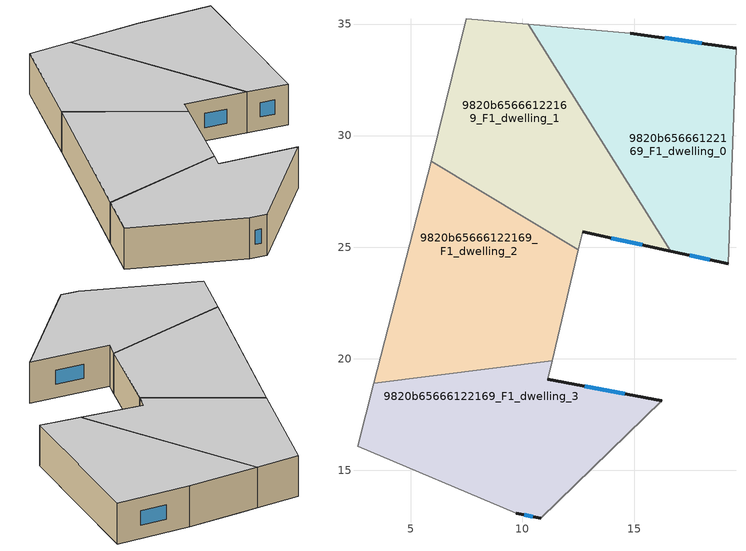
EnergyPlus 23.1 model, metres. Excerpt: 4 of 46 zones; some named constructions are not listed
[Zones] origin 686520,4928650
9820b65666122169_F1_dwelling_0
 floor to 9820b65666122169_F0_dwelling_0 (EU_floor_Construction): 19.57,33.93 19.23,24.25 16.93,24.76 11.18,34.91 14.83,34.6 z3
 floor to 9820b65666122169_F0_dwelling_1 (EU_floor_Construction): 11.18,34.91 16.93,24.76 16.65,24.82 10.25,34.99 z3
 wall outside (EU_wall_Construction): 16.65,24.82 19.23,24.25 / 19.57,33.93 14.83,34.6 z3:6
 wall to 9820b65666122169_F1_dwelling_8 (EU_wall_Construction): 19.23,24.25 19.57,33.93 z3:6
 wall to 9820b65666122169_F1_dwelling_1 (EU_wall_Construction): 10.25,34.99 16.65,24.82 z3:6
 wall adiabatic (EU_wall_Construction): 14.83,34.6 10.25,34.99 z3:6
 window (EU_Window_Construction): 17.49,24.63 18.39,24.44 / 18.03,34.14 16.37,34.38 z3.98:5.02
 ceiling to 9820b65666122169_F2_dwelling_0 (EU_floor_Construction): 19.23,24.25 19.57,33.93 14.83,34.6 10.25,34.99 16.65,24.82 z6
9820b65666122169_F1_dwelling_1
 floor to 9820b65666122169_F0_dwelling_1 (EU_floor_Construction): 10.25,34.99 16.65,24.82 13.12,25.59 6.4,30.86 7.47,35.24 z3
 floor to 9820b65666122169_F0_dwelling_2 (EU_floor_Construction): 12.69,25.69 12.5,24.88 5.9,28.85 6.4,30.86 13.12,25.59 z3
 wall outside (EU_wall_Construction): 12.69,25.69 16.65,24.82 z3:6
 wall adiabatic (EU_wall_Construction): 12.5,24.88 12.69,25.69 / 10.25,34.99 7.47,35.24 5.9,28.85 z3:6
 wall to 9820b65666122169_F1_dwelling_2 (EU_wall_Construction): 5.9,28.85 12.5,24.88 z3:6
 window (EU_Window_Construction): 13.98,25.4 15.36,25.1 z3.98:5.02
 ceiling to 9820b65666122169_F2_dwelling_1 (EU_floor_Construction): 16.65,24.82 10.25,34.99 7.47,35.24 5.9,28.85 12.5,24.88 12.69,25.69 z6
9820b65666122169_F1_dwelling_2
 floor to 9820b65666122169_F0_dwelling_2 (EU_floor_Construction): 12.5,24.88 11.68,21.38 4.1,21.88 5.9,28.85 z3
 floor to 9820b65666122169_F0_dwelling_3 (EU_floor_Construction): 11.68,21.38 11.33,19.91 3.33,18.9 4.1,21.88 z3
 wall adiabatic (EU_wall_Construction): 11.33,19.91 12.5,24.88 / 5.9,28.85 3.33,18.9 z3:6
 wall to 9820b65666122169_F1_dwelling_3 (EU_wall_Construction): 3.33,18.9 11.33,19.91 z3:6
 ceiling to 9820b65666122169_F2_dwelling_2 (EU_floor_Construction): 11.33,19.91 12.5,24.88 5.9,28.85 3.33,18.9 z6
9820b65666122169_F1_dwelling_3
 floor to 9820b65666122169_F0_dwelling_3 (EU_floor_Construction): 14.2,18.49 6.18,14.57 2.6,16.08 3.33,18.9 11.33,19.91 11.13,19.07 z3
 floor to 9820b65666122169_F0_dwelling_4 (EU_floor_Construction): 16.24,18.11 10.83,12.85 9.72,13.08 6.18,14.57 14.2,18.49 z3
 wall outside (EU_wall_Construction): 16.24,18.11 11.13,19.07 / 9.72,13.08 10.83,12.85 z3:6
 wall adiabatic (EU_wall_Construction): 3.33,18.9 2.6,16.08 9.72,13.08 / 11.13,19.07 11.33,19.91 z3:6
 wall to 9820b65666122169_F1_dwelling_4 (EU_wall_Construction): 10.83,12.85 16.24,18.11 z3:6
 window (EU_Window_Construction): 14.58,18.42 12.8,18.75 / 10.08,13 10.47,12.92 z3.98:5.02
 ceiling to 9820b65666122169_F2_dwelling_3 (EU_floor_Construction): 16.24,18.11 11.13,19.07 11.33,19.91 3.33,18.9 2.6,16.08 9.72,13.08 10.83,12.85 z6
[SCHEDULE:FILE] Column Number=1; Rows to Skip at Top=0; Number of Hours of Data=8760; Column Separator=Comma; Interpolate to Timestep=No; Minutes per Item=60; Adjust Schedule for Daylight Savings=Yes
Name | File
EU_Step8_GainSchedule_9820b65666122169_F0_dwelling_2_f000 | ../../schedules/9820b65666122169/9820b65666122169_F0_dwelling_2_f000_gain.csv
EU_Step8_GainSchedule_9820b65666122169_F0_dwelling_3_f000 | ../../schedules/9820b65666122169/9820b65666122169_F0_dwelling_3_f000_gain.csv
EU_Step8_GainSchedule_9820b65666122169_F0_dwelling_4_f000 | ../../schedules/9820b65666122169/9820b65666122169_F0_dwelling_4_f000_gain.csv
EU_Step8_GainSchedule_9820b65666122169_F0_dwelling_5_f000 | ../../schedules/9820b65666122169/9820b65666122169_F0_dwelling_5_f000_gain.csv
EU_Step8_GainSchedule_9820b65666122169_F0_dwelling_6_f000 | ../../schedules/9820b65666122169/9820b65666122169_F0_dwelling_6_f000_gain.csv
EU_Step8_GainSchedule_9820b65666122169_F0_dwelling_7_f000 | ../../schedules/9820b65666122169/9820b65666122169_F0_dwelling_7_f000_gain.csv
EU_Step8_GainSchedule_9820b65666122169_F0_dwelling_8_f000 | ../../schedules/9820b65666122169/9820b65666122169_F0_dwelling_8_f000_gain.csv
EU_Step8_GainSchedule_9820b65666122169_F0_dwelling_9_f000 | ../../schedules/9820b65666122169/9820b65666122169_F0_dwelling_9_f000_gain.csv
EU_Step8_GainSchedule_9820b65666122169_F1_dwelling_0_f000 | ../../schedules/9820b65666122169/9820b65666122169_F1_dwelling_0_f000_gain.csv
EU_Step8_GainSchedule_9820b65666122169_F1_dwelling_1_f000 | ../../schedules/9820b65666122169/9820b65666122169_F1_dwelling_1_f000_gain.csv
EU_Step8_GainSchedule_9820b65666122169_F1_dwelling_2_f000 | ../../schedules/9820b65666122169/9820b65666122169_F1_dwelling_2_f000_gain.csv
EU_Step8_GainSchedule_9820b65666122169_F1_dwelling_3_f000 | ../../schedules/9820b65666122169/9820b65666122169_F1_dwelling_3_f000_gain.csv
EU_Step8_GainSchedule_9820b65666122169_F1_dwelling_4_f000 | ../../schedules/9820b65666122169/9820b65666122169_F1_dwelling_4_f000_gain.csv
EU_Step8_GainSchedule_9820b65666122169_F1_dwelling_5_f000 | ../../schedules/9820b65666122169/9820b65666122169_F1_dwelling_5_f000_gain.csv
EU_Step8_GainSchedule_9820b65666122169_F1_dwelling_6_f000 | ../../schedules/9820b65666122169/9820b65666122169_F1_dwelling_6_f000_gain.csv
EU_Step8_GainSchedule_9820b65666122169_F1_dwelling_7_f000 | ../../schedules/9820b65666122169/9820b65666122169_F1_dwelling_7_f000_gain.csv
EU_Step8_GainSchedule_9820b65666122169_F1_dwelling_8_f000 | ../../schedules/9820b65666122169/9820b65666122169_F1_dwelling_8_f000_gain.csv
EU_Step8_GainSchedule_9820b65666122169_F2_dwelling_0_f000 | ../../schedules/9820b65666122169/9820b65666122169_F2_dwelling_0_f000_gain.csv
EU_Step8_GainSchedule_9820b65666122169_F2_dwelling_1_f000 | ../../schedules/9820b65666122169/9820b65666122169_F2_dwelling_1_f000_gain.csv
EU_Step8_GainSchedule_9820b65666122169_F2_dwelling_2_f000 | ../../schedules/9820b65666122169/9820b65666122169_F2_dwelling_2_f000_gain.csv
EU_Step8_GainSchedule_9820b65666122169_F2_dwelling_3_f000 | ../../schedules/9820b65666122169/9820b65666122169_F2_dwelling_3_f000_gain.csv
EU_Step8_GainSchedule_9820b65666122169_F2_dwelling_4_f000 | ../../schedules/9820b65666122169/9820b65666122169_F2_dwelling_4_f000_gain.csv
EU_Step8_GainSchedule_9820b65666122169_F2_dwelling_5_f000 | ../../schedules/9820b65666122169/9820b65666122169_F2_dwelling_5_f000_gain.csv
EU_Step8_GainSchedule_9820b65666122169_F2_dwelling_6_f000 | ../../schedules/9820b65666122169/9820b65666122169_F2_dwelling_6_f000_gain.csv
EU_Step8_GainSchedule_9820b65666122169_F2_dwelling_7_f000 | ../../schedules/9820b65666122169/9820b65666122169_F2_dwelling_7_f000_gain.csv
EU_Step8_GainSchedule_9820b65666122169_F2_dwelling_8_f000 | ../../schedules/9820b65666122169/9820b65666122169_F2_dwelling_8_f000_gain.csv
EU_Step8_GainSchedule_9820b65666122169_F3_dwelling_0_f000 | ../../schedules/9820b65666122169/9820b65666122169_F3_dwelling_0_f000_gain.csv
EU_Step8_GainSchedule_9820b65666122169_F3_dwelling_1_f000 | ../../schedules/9820b65666122169/9820b65666122169_F3_dwelling_1_f000_gain.csv
EU_Step8_GainSchedule_9820b65666122169_F3_dwelling_2_f000 | ../../schedules/9820b65666122169/9820b65666122169_F3_dwelling_2_f000_gain.csv
EU_Step8_GainSchedule_9820b65666122169_F3_dwelling_3_f000 | ../../schedules/9820b65666122169/9820b65666122169_F3_dwelling_3_f000_gain.csv
EU_Step8_GainSchedule_9820b65666122169_F3_dwelling_4_f000 | ../../schedules/9820b65666122169/9820b65666122169_F3_dwelling_4_f000_gain.csv
EU_Step8_GainSchedule_9820b65666122169_F3_dwelling_5_f000 | ../../schedules/9820b65666122169/9820b65666122169_F3_dwelling_5_f000_gain.csv
EU_Step8_GainSchedule_9820b65666122169_F3_dwelling_6_f000 | ../../schedules/9820b65666122169/9820b65666122169_F3_dwelling_6_f000_gain.csv
EU_Step8_GainSchedule_9820b65666122169_F3_dwelling_7_f000 | ../../schedules/9820b65666122169/9820b65666122169_F3_dwelling_7_f000_gain.csv
EU_Step8_GainSchedule_9820b65666122169_F3_dwelling_8_f000 | ../../schedules/9820b65666122169/9820b65666122169_F3_dwelling_8_f000_gain.csv
